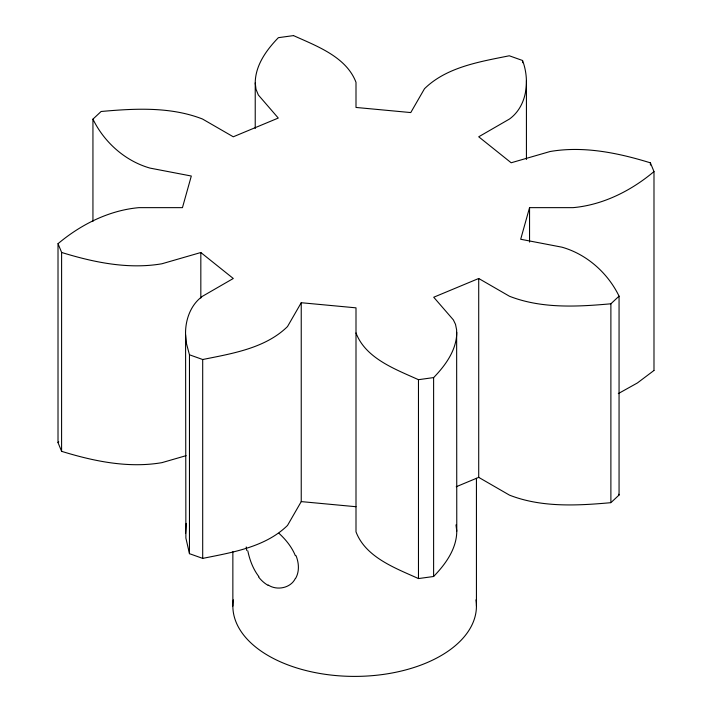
<?xml version="1.0" encoding="UTF-8"?>
<svg xmlns="http://www.w3.org/2000/svg" width="712" height="712" viewBox="0 0 712 712"><rect width="100%" height="100%" fill="white"/><g stroke="black" fill="none" stroke-linecap="round" stroke-linejoin="round"><path stroke-width="1.07" d="M418.451 578.562C395.507 568.167 365.674 557.389 356 531.837L356 307.842L301.238 302.725L301.238 501.604L287.506 525.438C265.309 547.225 231.996 552.459 202.715 558.395L189.463 553.678L185.885 538.067L185.574 334.676C185.111 320.347 190.496 304.807 202.52 296.254L233.287 278.49L200.829 252.52L161.927 263.769C128.347 269.545 93.779 262.372 61.668 252.475L58.01 243.709L58.01 442.588L61.588 451.328C93.726 461.243 128.32 468.434 161.927 462.649L186.108 455.653M185.574 533.555L186.241 523.373M293.549 35.609C316.493 46.004 346.326 56.782 356 82.325L356 107.45L410.762 112.567L424.494 88.724C446.691 66.946 480.004 61.713 509.285 55.776L522.537 60.484C529.951 80.011 527.361 106.017 509.481 119.029L478.713 136.793L511.172 162.772L550.073 151.523C583.68 145.738 618.265 152.92 650.394 162.834L653.99 171.574L653.99 370.454M255.225 128.507L255.225 82.957C255.35 65.237 266.546 49.876 278.383 37.674L293.531 35.6M456.775 332.335C456.65 350.028 445.472 365.381 433.653 377.574L418.469 379.692L418.469 578.571L433.608 576.498C445.445 564.296 456.65 548.934 456.775 531.214L456.641 329.976L455.52 324.361L453.366 319.884L433.724 297.233L478.713 278.49L509.481 296.254C541.512 308.777 577.281 306.819 610.887 303.793L619.057 296.156C607.87 273.043 586.822 254.237 561.973 247.189L520.686 239.259L529.55 207.646L573.062 207.646C602.993 204.976 631.206 190.736 653.981 171.583M301.238 302.725L287.506 326.559C265.309 348.346 231.996 353.579 202.715 359.515L189.463 354.798L186.562 343.914L185.574 334.676M295.364 578.438C290.612 588.326 276.674 590.746 268.202 585.006M433.617 377.609L433.608 576.498M92.943 221.352L92.943 119.135L101.113 111.49C134.719 108.473 170.488 106.506 202.52 119.029L233.287 136.793L278.276 118.059L258.34 94.981L256.017 89.303L255.225 82.957M619.057 296.156L619.057 495.036L610.887 502.672L610.887 303.793M58.019 243.7C80.794 224.556 109.007 210.316 138.938 207.646L182.45 207.646L191.314 176.024L150.027 168.103C125.187 161.054 104.139 142.249 92.952 119.144M58.019 442.579L58.785 441.921M653.945 370.498L637.4 382.958L618.31 393.603M456.223 486.741L478.713 477.369L509.481 495.134C541.44 507.638 577.12 505.698 610.656 502.699M301.238 501.604L356 506.722M61.606 252.457L61.588 451.328M418.389 379.656C395.463 369.261 365.665 358.492 356 332.967M278.926 533.27C285.779 539.562 291.84 547.012 295.364 555.698M258.883 576.631C253.116 569.137 249.707 560.068 247.812 550.865M618.683 494.253L619.048 495.027M522.546 60.502L522.537 62.709M455.983 524.869L456.775 531.214M650.412 162.834L650.412 165.059M529.55 207.646L529.55 242.089M526.426 80.607L526.426 159.497M478.713 278.49L478.713 477.369M476.435 478.313L476.435 606.09M232.86 551.649L232.86 606.09M202.697 359.515L202.697 558.395M200.829 252.52L200.829 298.07M189.463 354.798L189.463 553.678M475.954 599.86A121.788 70.31 0 0 1 354.647 676.4A121.788 70.31 0 0 1 233.34 599.86M296.032 555.645A35.306 25.614 41.8 0 1 295.516 578.544M268.113 585.389A35.404 25.41 77.3 0 1 258.616 577.032M246.806 550.545A35.244 14.667 72 0 1 246.201 546.932"/></g></svg>
